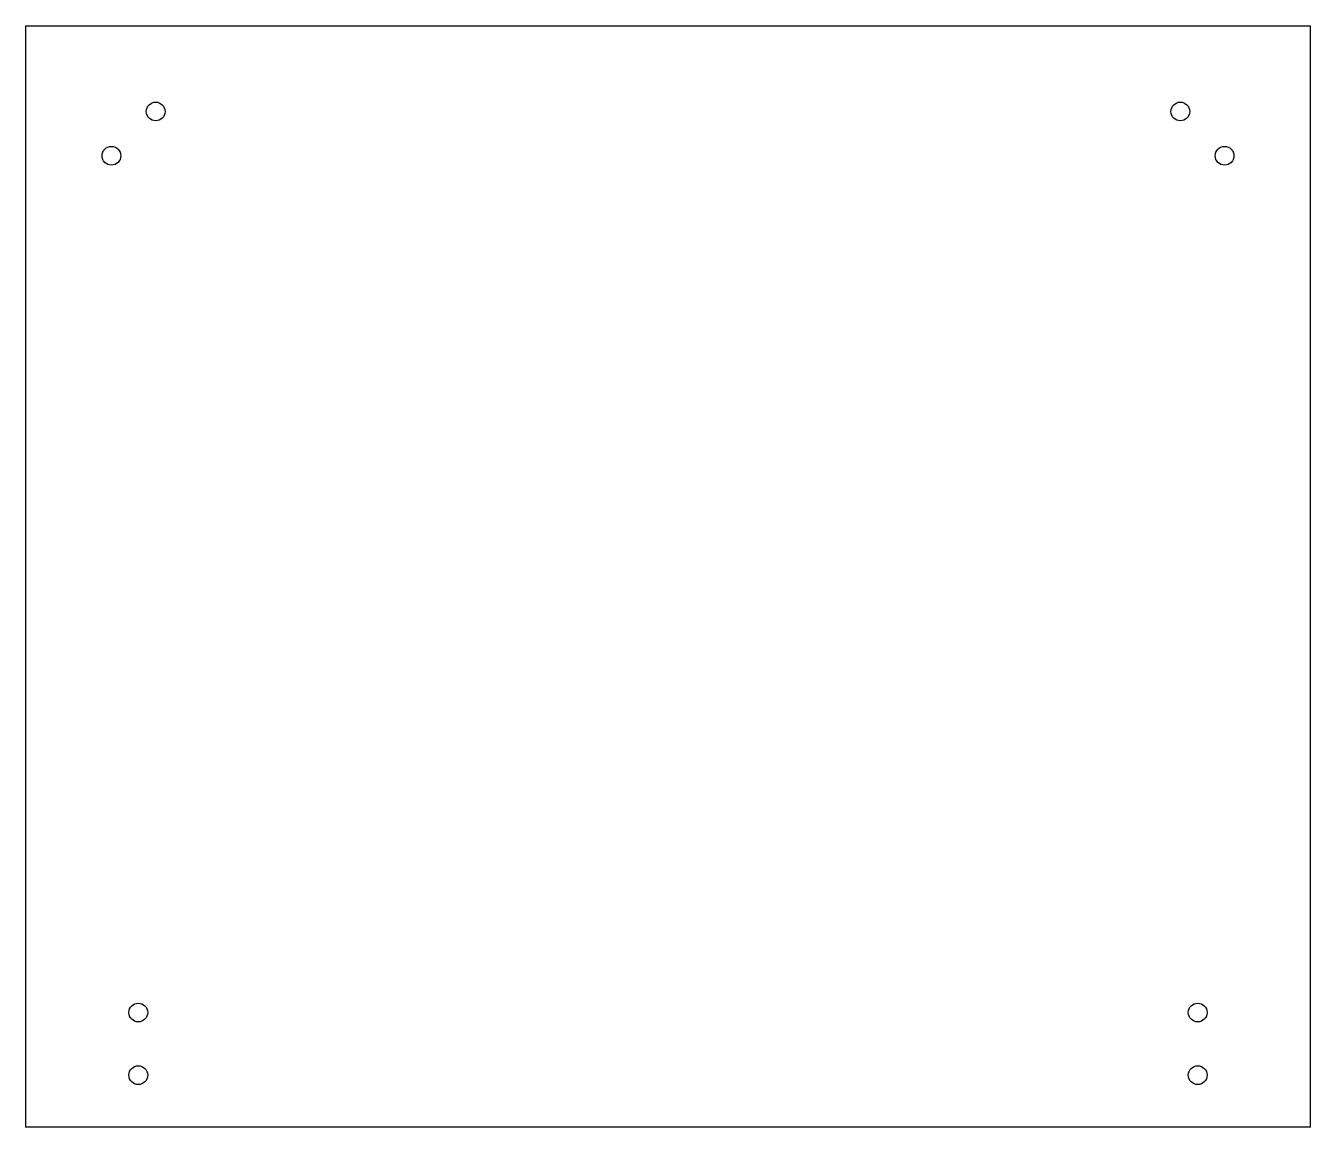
# Model space of a CAD drawing. Header units: millimetres. Extents: x -308 to 0, y -264 to 0.
import ezdxf

# ---------------------------------------------------------------- set-up
doc = ezdxf.new("R2010")
doc.units = ezdxf.units.MM

msp = doc.modelspace()

# ---------------------------------------------------------------- linework, layer by layer
at = {"color": 7, "linetype": 'Continuous', "lineweight": 25}
for p, q in [((-308, 0), (0, 0)), ((-308, -264), (-308, 0)), ((0, 0), (0, -264)), ((0, -264), (-308, -264))]:
    msp.add_line(p, q, dxfattribs=at)
for centre in [(-276.84, -20.55), (-31.16, -20.55), (-287.45, -31.16), (-20.55, -31.16), (-281, -236.5), (-27, -236.5), (-281, -251.5), (-27, -251.5)]:
    msp.add_circle(centre, 2.25, dxfattribs=at)

doc.saveas('drawing.dxf')
